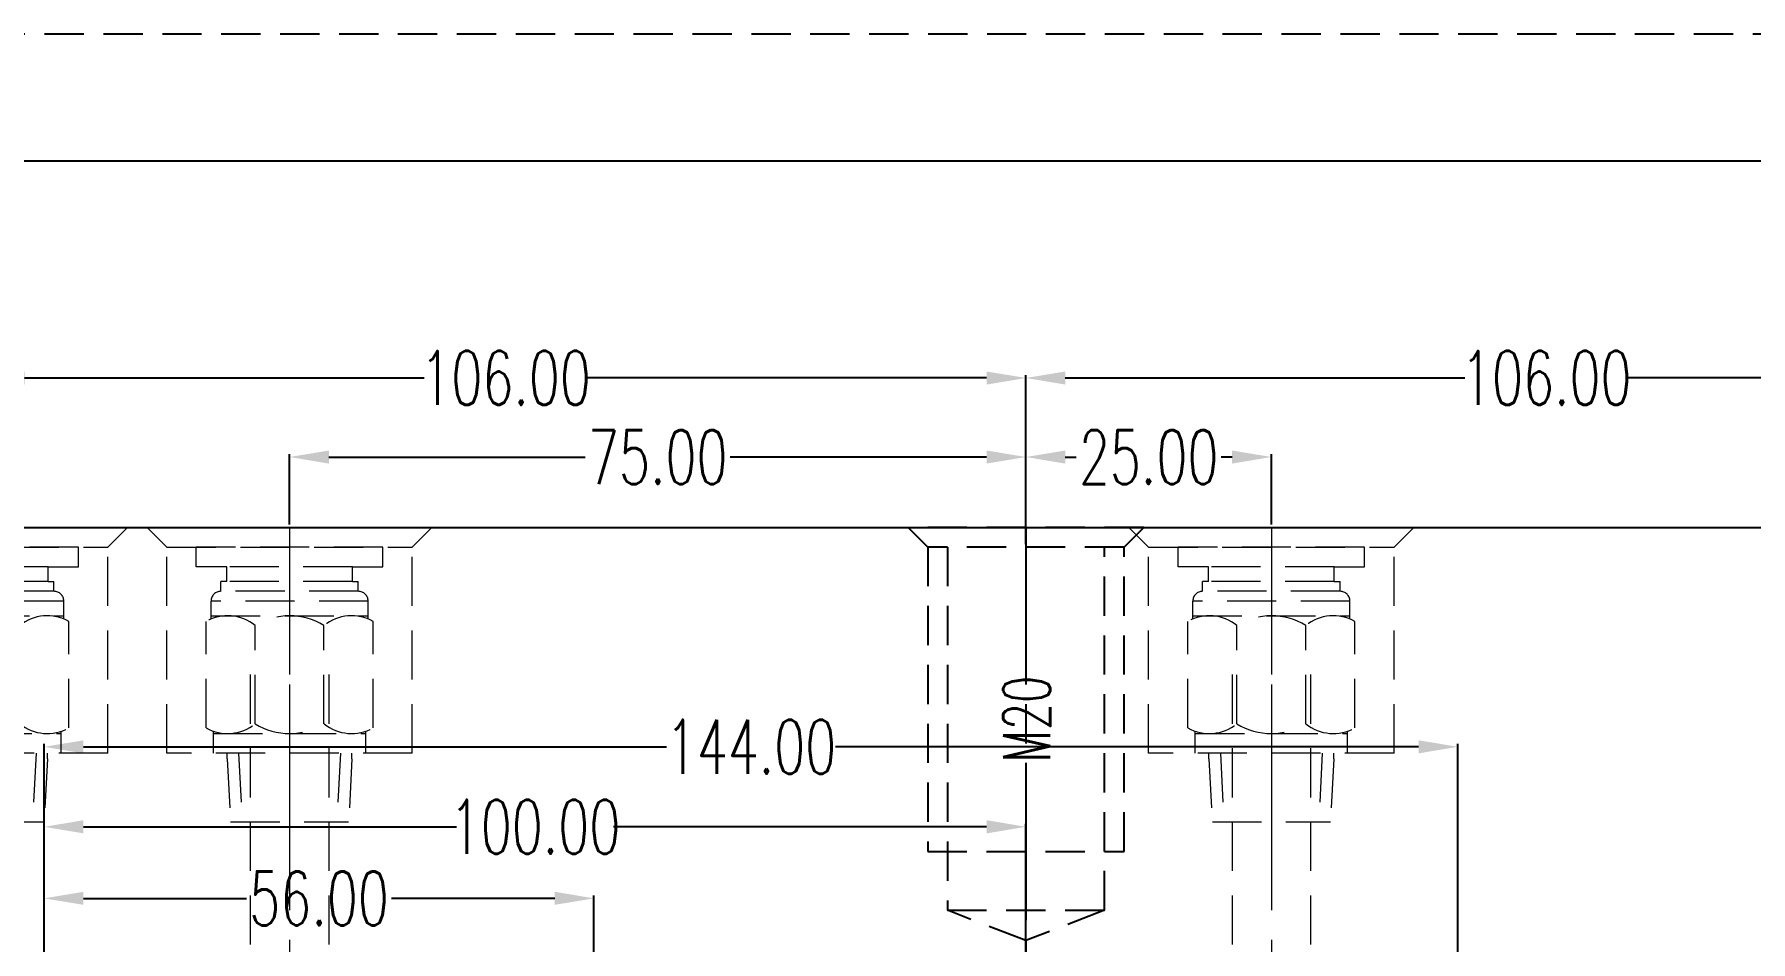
# Model space of a CAD drawing. Header units: millimetres. Extents: x 35888 to 37096, y -21952 to -21097.
# Drawn here: x 36767.2 to 36942, y -21189.6 to -21097.1 of the extents above; entities that cross this region are included whole.
import ezdxf

# ---------------------------------------------------------------- set-up
doc = ezdxf.new("R2010")
doc.units = ezdxf.units.MM
doc.header["$LTSCALE"] = 8
for name, pattern in [('CENTER', [2, 1.25, -0.25, 0.25, -0.25]), ('DASHED', [0.75, 0.5, -0.25]), ('HIDDEN', [0.375, 0.25, -0.125])]:
    doc.linetypes.add(name, pattern=pattern)
doc.layers.get('DEFPOINTS').update_dxf_attribs({"color": 6})
doc.layers.add('A', color=7, linetype='Continuous')
doc.layers.add('CL', color=1, linetype='Continuous')
doc.layers.add('dim', color=3, linetype='Continuous', lineweight=15)
doc.layers.add('WR', color=122, linetype='HIDDEN', lineweight=18)
doc.styles.get("Standard").update_dxf_attribs({"font": 'txt.shx', "width": 0.67, "bigfont": 'chineset.shx'})
doc.dimstyles.new('ISO-25', dxfattribs={"dimtxt": 5.5, "dimasz": 4, "dimexe": 0.3, "dimexo": 0.3, "dimtad": 0, "dimzin": 1, "dimdsep": 46, "dimtxsty": 'Standard', "dimcen": 0, "dimclrd": 3, "dimclre": 3, "dimclrt": 7, "dimazin": 0, "dimtfac": 1, "dimtofl": 0, "dimtmove": 0, "dimatfit": 0, "dimfxl": 0, "dimarcsym": 0})

# ---------------------------------------------------------------- blocks, each defined once
blk = doc.blocks.new('*D29424')
at = {"layer": 'DEFPOINTS', "color": 0}
for p in [(36893.19, -21140.2), (36868.19, -21147.37), (36893.19, -21147.37)]:
    blk.add_point(p, dxfattribs=at)
at = {"layer": 'dim', "color": 3, "lineweight": -2}
for p, q in [((36868.19, -21147.07), (36868.19, -21139.9)), ((36872.19, -21140.2), (36873.31, -21140.2)), ((36889.19, -21140.2), (36888.07, -21140.2)), ((36893.19, -21147.07), (36893.19, -21139.9))]:
    blk.add_line(p, q, dxfattribs=at)
at = {"layer": 'dim', "color": 3}
for points in [[(36872.19, -21139.54), (36872.19, -21140.87), (36868.19, -21140.2)], [(36889.19, -21140.87), (36889.19, -21139.54), (36893.19, -21140.2)]]:
    blk.add_solid(points, dxfattribs=at)
at = {"layer": 'dim', "color": 7, "insert": (36880.69, -21140.2), "char_height": 5.5, "attachment_point": 5}
blk.add_mtext('25.00', dxfattribs=at)
blk = doc.blocks.new('*D29435')
at = {"layer": 'DEFPOINTS', "color": 0}
for p in [(36824.19, -21185.16), (36768.19, -21211.87), (36824.19, -21264.37)]:
    blk.add_point(p, dxfattribs=at)
at = {"layer": 'dim', "color": 3, "lineweight": -2}
for p, q in [((36768.19, -21211.57), (36768.19, -21184.86)), ((36772.19, -21185.16), (36788.81, -21185.16)), ((36820.19, -21185.16), (36803.57, -21185.16)), ((36824.19, -21264.07), (36824.19, -21184.86))]:
    blk.add_line(p, q, dxfattribs=at)
at = {"layer": 'dim', "color": 3}
for points in [[(36772.19, -21184.49), (36772.19, -21185.82), (36768.19, -21185.16)], [(36820.19, -21185.82), (36820.19, -21184.49), (36824.19, -21185.16)]]:
    blk.add_solid(points, dxfattribs=at)
at = {"layer": 'dim', "color": 7, "insert": (36796.19, -21185.16), "char_height": 5.5, "attachment_point": 5}
blk.add_mtext('56.00', dxfattribs=at)
blk = doc.blocks.new('*D29436')
at = {"layer": 'DEFPOINTS', "color": 0}
for p in [(36912.19, -21169.72), (36768.19, -21211.87), (36912.19, -21264.67)]:
    blk.add_point(p, dxfattribs=at)
at = {"layer": 'dim', "color": 3, "lineweight": -2}
for p, q in [((36768.19, -21211.57), (36768.19, -21169.42)), ((36912.19, -21264.37), (36912.19, -21169.42)), ((36772.19, -21169.72), (36831.58, -21169.72)), ((36908.19, -21169.72), (36848.8, -21169.72))]:
    blk.add_line(p, q, dxfattribs=at)
at = {"layer": 'dim', "color": 3}
for points in [[(36772.19, -21169.06), (36772.19, -21170.39), (36768.19, -21169.72)], [(36908.19, -21170.39), (36908.19, -21169.06), (36912.19, -21169.72)]]:
    blk.add_solid(points, dxfattribs=at)
at = {"layer": 'dim', "color": 7, "insert": (36840.19, -21169.72), "char_height": 5.5, "attachment_point": 5}
blk.add_mtext('144.00', dxfattribs=at)
blk = doc.blocks.new('*D29438')
at = {"layer": 'DEFPOINTS', "color": 0}
for p in [(36868.19, -21177.87), (36868.19, -21199.87), (36768.19, -21211.87)]:
    blk.add_point(p, dxfattribs=at)
at = {"layer": 'dim', "color": 3, "lineweight": -2}
for p, q in [((36768.19, -21211.57), (36768.19, -21177.57)), ((36772.19, -21177.87), (36810.19, -21177.87)), ((36864.19, -21177.87), (36826.18, -21177.87)), ((36868.19, -21199.57), (36868.19, -21177.57))]:
    blk.add_line(p, q, dxfattribs=at)
at = {"layer": 'dim', "color": 3}
for points in [[(36772.19, -21177.2), (36772.19, -21178.54), (36768.19, -21177.87)], [(36864.19, -21178.54), (36864.19, -21177.2), (36868.19, -21177.87)]]:
    blk.add_solid(points, dxfattribs=at)
at = {"layer": 'dim', "color": 7, "insert": (36818.19, -21177.87), "char_height": 5.5, "attachment_point": 5}
blk.add_mtext('100.00', dxfattribs=at)
blk = doc.blocks.new('*D29450')
at = {"layer": 'DEFPOINTS', "color": 0}
for p in [(36793.19, -21140.2), (36793.19, -21147.37), (36868.19, -21149.37)]:
    blk.add_point(p, dxfattribs=at)
at = {"layer": 'dim', "color": 3, "lineweight": -2}
for p, q in [((36793.19, -21147.07), (36793.19, -21139.9)), ((36797.19, -21140.2), (36823.31, -21140.2)), ((36864.19, -21140.2), (36838.07, -21140.2)), ((36868.19, -21149.07), (36868.19, -21139.9))]:
    blk.add_line(p, q, dxfattribs=at)
at = {"layer": 'dim', "color": 3}
for points in [[(36797.19, -21139.54), (36797.19, -21140.87), (36793.19, -21140.2)], [(36864.19, -21140.87), (36864.19, -21139.54), (36868.19, -21140.2)]]:
    blk.add_solid(points, dxfattribs=at)
at = {"layer": 'dim', "color": 7, "insert": (36830.69, -21140.2), "char_height": 5.5, "attachment_point": 5}
blk.add_mtext('75.00', dxfattribs=at)
blk = doc.blocks.new('*D29451')
at = {"layer": 'DEFPOINTS', "color": 0}
for p in [(36762.19, -21132.15), (36762.19, -21147.37), (36868.19, -21149.37)]:
    blk.add_point(p, dxfattribs=at)
at = {"layer": 'dim', "color": 3, "lineweight": -2}
for p, q in [((36762.19, -21147.07), (36762.19, -21131.85)), ((36766.19, -21132.15), (36806.89, -21132.15)), ((36864.19, -21132.15), (36823.49, -21132.15)), ((36868.19, -21149.07), (36868.19, -21131.85))]:
    blk.add_line(p, q, dxfattribs=at)
at = {"layer": 'dim', "color": 3}
for points in [[(36766.19, -21131.49), (36766.19, -21132.82), (36762.19, -21132.15)], [(36864.19, -21132.82), (36864.19, -21131.49), (36868.19, -21132.15)]]:
    blk.add_solid(points, dxfattribs=at)
at = {"layer": 'dim', "color": 7, "insert": (36815.19, -21132.15), "char_height": 5.5, "attachment_point": 5}
blk.add_mtext('106.00', dxfattribs=at)
blk = doc.blocks.new('*D29452')
at = {"layer": 'DEFPOINTS', "color": 0}
for p in [(36974.19, -21132.15), (36974.19, -21147.37), (36868.19, -21149.37)]:
    blk.add_point(p, dxfattribs=at)
at = {"layer": 'dim', "color": 3, "lineweight": -2}
for p, q in [((36868.19, -21149.07), (36868.19, -21131.85)), ((36872.19, -21132.15), (36912.89, -21132.15)), ((36970.19, -21132.15), (36929.49, -21132.15)), ((36974.19, -21147.07), (36974.19, -21131.85))]:
    blk.add_line(p, q, dxfattribs=at)
at = {"layer": 'dim', "color": 3}
for points in [[(36872.19, -21131.49), (36872.19, -21132.82), (36868.19, -21132.15)], [(36970.19, -21132.82), (36970.19, -21131.49), (36974.19, -21132.15)]]:
    blk.add_solid(points, dxfattribs=at)
at = {"layer": 'dim', "color": 7, "insert": (36921.19, -21132.15), "char_height": 5.5, "attachment_point": 5}
blk.add_mtext('106.00', dxfattribs=at)
blk = doc.blocks.new('20160905.164151')
at = {"layer": 'WR', "linetype": 'HIDDEN', "ltscale": 2.5}
for p, q in [((-14.5, 0), (14.5, 0)), ((-12.5, -2), (-14.5, 0)), ((12.5, -2), (14.5, 0)), ((-12.5, -2), (12.5, -2)), ((-12.5, -23), (-12.5, -2)), ((9.5, -2), (-9.5, -2)), ((-9.5, -4.01), (-9.5, -2)), ((9.5, -4.01), (9.5, -2)), ((12.5, -23), (12.5, -2)), ((-6.4, -4.01), (-9.5, -4.01)), ((6.4, -4.01), (-6.4, -4.01)), ((-6.4, -5.51), (-6.4, -4.01)), ((6.4, -5.51), (6.4, -4.01)), ((6.4, -4.01), (9.5, -4.01)), ((-6.4, -5.51), (-7, -5.51)), ((-7, -6.51), (-7, -5.51)), ((-6.4, -5.51), (-7, -5.51)), ((7, -6.51), (-7, -6.51)), ((6.4, -5.51), (-6.4, -5.51)), ((6.4, -5.51), (7, -5.51)), ((6.4, -5.51), (7, -5.51)), ((7, -6.51), (7, -5.51)), ((8, -7.51), (-8, -7.51)), ((-8, -9.33), (-8, -7.51)), ((8, -9.33), (8, -7.51)), ((-8.5, -20.43), (-8.5, -9.57)), ((-8, -9), (8, -9)), ((-3.5, -20.01), (-3.5, -9.99)), ((3.5, -20.01), (3.5, -9.99)), ((8.5, -20.43), (8.5, -9.57)), ((-7.75, -23), (-7.75, -20.77)), ((7.75, -23), (7.75, -20.77)), ((-7.75, -21), (7.75, -21)), ((12.5, -23), (-12.5, -23)), ((-6.35, -23.56), (-6.35, -23)), ((-6.35, -23.56), (-6.01, -30)), ((-5.19, -23), (-4.82, -30)), ((5.19, -23), (4.82, -30)), ((6.35, -23.56), (6.01, -30)), ((6.35, -23.56), (6.35, -23)), ((-6.01, -30), (6.01, -30))]:
    blk.add_line(p, q, dxfattribs=at)
at = {"layer": 'WR', "linetype": 'CENTER'}
blk.add_line((0, 0), (0, -30), dxfattribs=at)
at = {"layer": 'WR', "linetype": 'HIDDEN', "ltscale": 2.5}
for centre, radius, start, end in [((-7, -7.51), 1, 90, 180), ((7, -7.51), 1, 0, 90), ((-6.32, -13.47), 4.47, 50.9817, 119.248), ((0, -15.66), 6.66, 58.3016, 121.6984), ((6.32, -13.47), 4.47, 60.752, 129.0183), ((-6.32, -16.53), 4.47, 240.752, 309.0183), ((0, -14.34), 6.66, 238.3016, 301.6984), ((6.32, -16.53), 4.47, 230.9817, 299.248)]:
    blk.add_arc(centre, radius, start, end, dxfattribs=at)

msp = doc.modelspace()

# ---------------------------------------------------------------- linework, layer by layer
msp.add_line((36696.188, -21147.37), (37040.188, -21147.37))
at = {"color": 8, "linetype": 'HIDDEN', "ltscale": 2}
for p, q in [((36880.188, -21147.37), (36856.188, -21147.37)), ((36856.188, -21147.37), (36858.188, -21149.37)), ((36868.188, -21147.37), (36868.188, -21189.466)), ((36880.188, -21147.37), (36878.188, -21149.37)), ((36858.188, -21149.37), (36858.188, -21180.37)), ((36878.188, -21149.37), (36858.188, -21149.37)), ((36860.188, -21149.37), (36860.188, -21186.37)), ((36876.188, -21186.37), (36876.188, -21149.37)), ((36878.188, -21180.37), (36878.188, -21149.37)), ((36858.188, -21180.37), (36878.188, -21180.37)), ((36860.188, -21186.37), (36876.188, -21186.37)), ((36868.188, -21189.466), (36860.188, -21186.37)), ((36876.188, -21186.37), (36868.188, -21189.466))]:
    msp.add_line(p, q, dxfattribs=at)
at = {"layer": 'A', "linetype": 'DASHED'}
msp.add_line((37096.229, -21097.142), (35887.848, -21097.142), dxfattribs=at)
at = {"layer": 'A'}
msp.add_line((37083.322, -21110.049), (35900.755, -21110.049), dxfattribs=at)
at = {"layer": 'CL', "color": 7, "linetype": 'CENTER', "ltscale": 1.5}
msp.add_line((36868.188, -21147.37), (36868.188, -21547.37), dxfattribs=at)
at = {"layer": 'WR', "linetype": 'CENTER', "ltscale": 1.5}
for p, q in [((36793.188, -21147.37), (36793.188, -21254.87)), ((36893.188, -21147.37), (36893.188, -21224.87))]:
    msp.add_line(p, q, dxfattribs=at)
at = {"layer": 'WR', "linetype": 'HIDDEN', "ltscale": 2.5}
for p, q in [((36789.188, -21162.37), (36789.188, -21254.87)), ((36797.188, -21162.37), (36797.188, -21254.87)), ((36889.188, -21162.37), (36889.188, -21224.87)), ((36897.188, -21162.37), (36897.188, -21224.87))]:
    msp.add_line(p, q, dxfattribs=at)

# ---------------------------------------------------------------- block references
at = {"layer": 'WR'}
for p in [(36762.188, -21147.37), (36793.188, -21147.37), (36893.188, -21147.37)]:
    msp.add_blockref('20160905.164151', p, dxfattribs=at)

# ---------------------------------------------------------------- texts
at = {"color": 8, "linetype": 'HIDDEN', "ltscale": 2, "insert": (36870.676, -21171.322), "char_height": 4.8, "width": 14.1924, "attachment_point": 7, "rotation": 90}
msp.add_mtext('M20', dxfattribs=at)

# ---------------------------------------------------------------- dimensions: what is measured, and where the dimension line sits
at = {"layer": 'dim'}
for base, p1, p2, picture, middle in [((36762.188, -21132.154), (36868.188, -21149.37), (36762.188, -21147.37), '*D29451', (36815.188, -21132.154)), ((36793.188, -21140.205), (36868.188, -21149.37), (36793.188, -21147.37), '*D29450', (36830.688, -21140.205)), ((36893.188, -21140.205), (36868.188, -21147.37), (36893.188, -21147.37), '*D29424', (36880.688, -21140.205)), ((36868.188, -21177.871), (36768.188, -21211.87), (36868.188, -21199.87), '*D29438', (36818.188, -21177.871)), ((36824.188, -21185.155), (36768.188, -21211.87), (36824.188, -21264.37), '*D29435', (36796.188, -21185.155))]:
    dim = msp.add_linear_dim(base=base, p1=p1, p2=p2, dimstyle='ISO-25', dxfattribs=at)
    dim.commit()
    dim.dimension.update_dxf_attribs({"geometry": picture, "text_midpoint": middle})
dim = msp.add_linear_dim(base=(36974.188, -21132.154), p1=(36868.188, -21149.37), p2=(36974.188, -21147.37), angle=180, dimstyle='ISO-25', dxfattribs=at)
dim.commit()
dim.dimension.update_dxf_attribs({"geometry": '*D29452', "text_midpoint": (36921.188, -21132.154)})
dim = msp.add_linear_dim(base=(36912.188, -21169.722), p1=(36768.188, -21211.87), p2=(36912.188, -21264.668), dimstyle='ISO-25', dxfattribs=at)
dim.commit()
dim.dimension.update_dxf_attribs({"geometry": '*D29436', "text_midpoint": (36840.188, -21169.722), "dimtype": 160})

doc.saveas('drawing.dxf')
